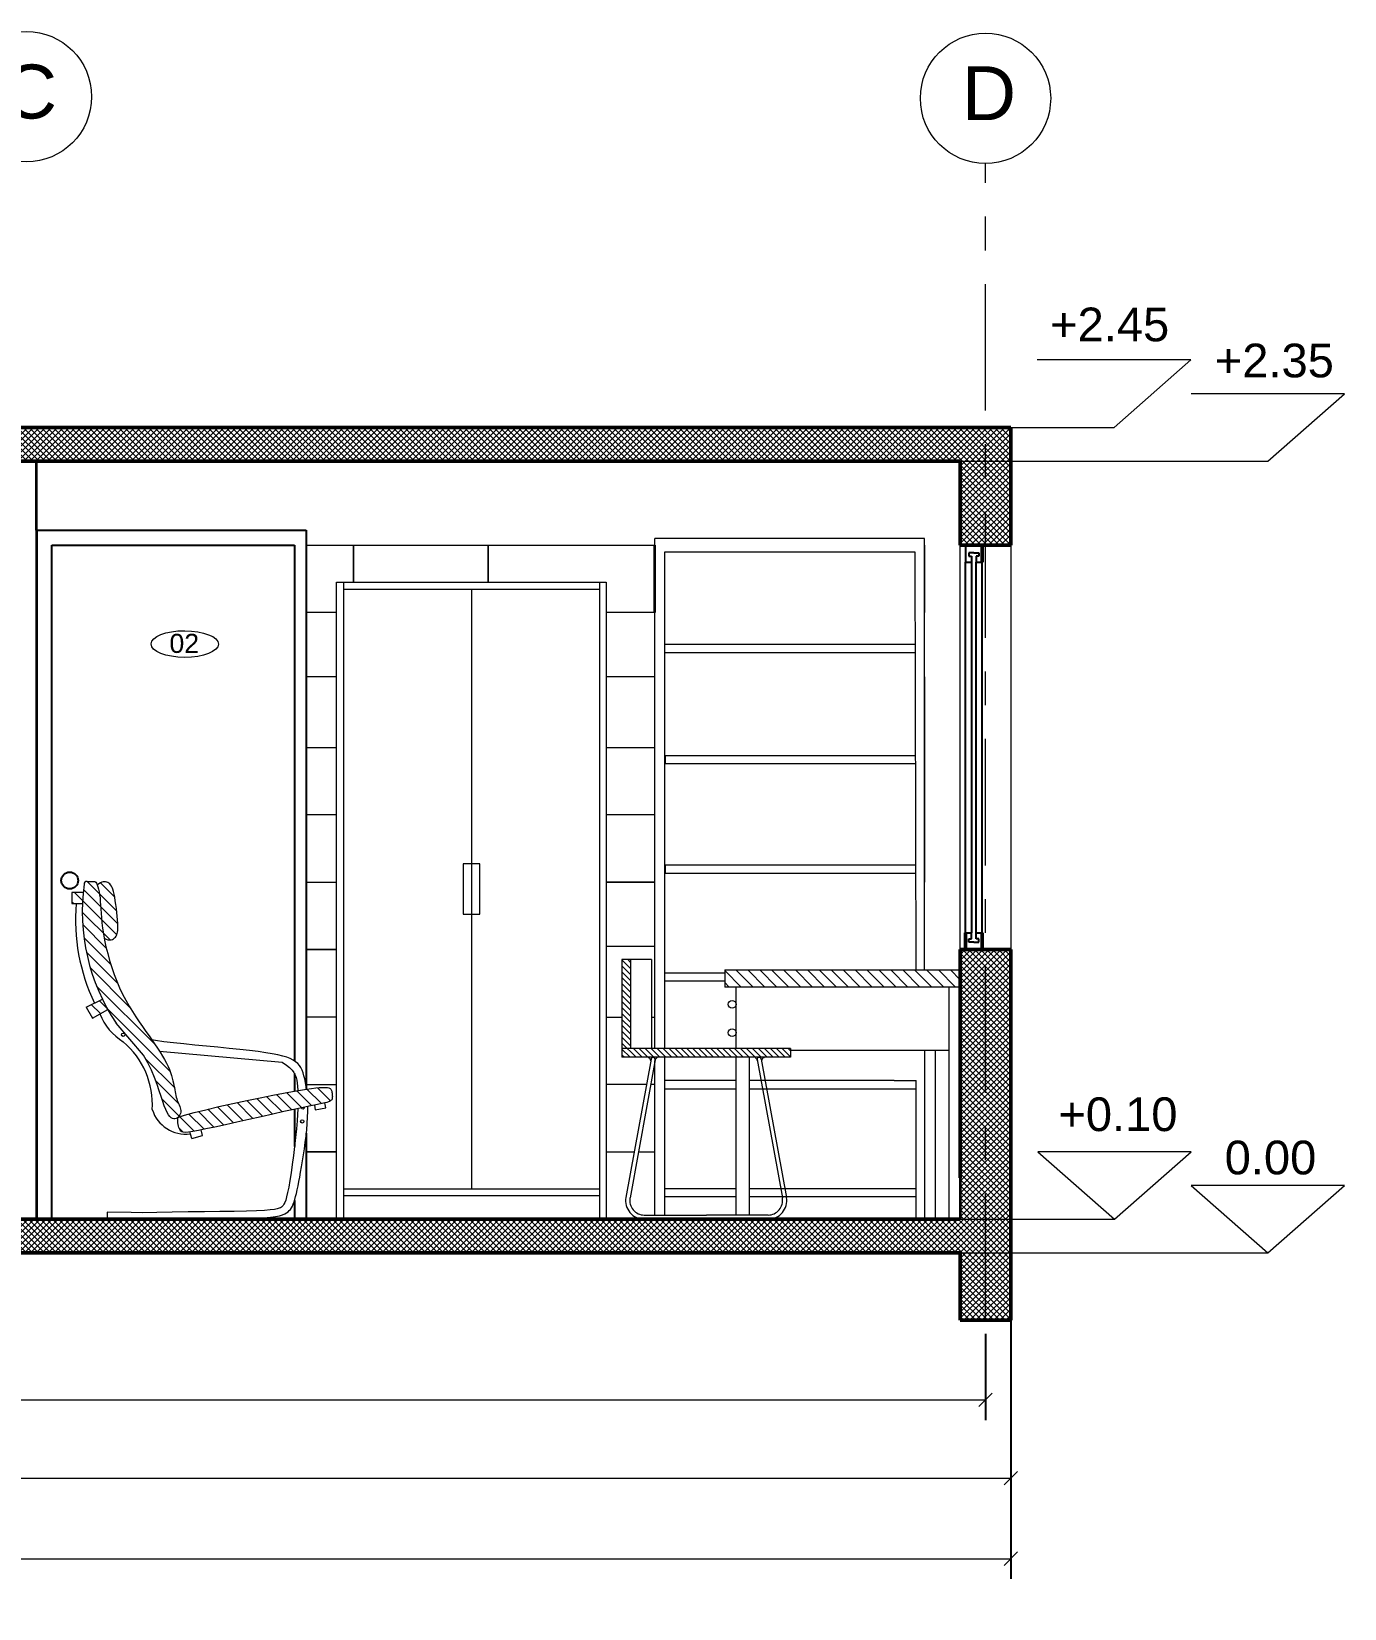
# Model space of a CAD drawing. Header units: inches. Extents: x -1721 to -585, y -6348 to -3019.
# Drawn here: x -951.153 to -947.258, y -3171.423 to -3166.743 of the extents above; entities that cross this region are included whole.
import ezdxf

# ---------------------------------------------------------------- set-up
doc = ezdxf.new("R2010")
doc.units = ezdxf.units.IN
doc.header["$MEASUREMENT"] = 0
doc.linetypes.add('$0$CENTERX2', pattern=[4, 2.5, -0.5, 0.5, -0.5])
doc.linetypes.add('$0$CENTRO2', pattern=[1.125, 0.75, -0.125, 0.125, -0.125])
for name, color, linetype, lineweight in [('$0$A-ELEV-MBE1', 1, 'Continuous', 35), ('$0$A-FURN_Num_Penna__251', 251, 'Continuous', 18), ('$0$A-SECT-MCUT', 7, 'Continuous', 35), ('$0$AA - pareti sezionate', 236, 'Continuous', 50), ('$0$AA - serramenti e porte', 4, 'Continuous', 25), ('$0$AA - struttura finestre', 6, 'Continuous', 25), ('$0$AA- arredo', 8, 'Continuous', 18), ('$0$J- pareti sezionate', 7, 'Continuous', 50), ('$0$SEZIONE ARREDO', 8, 'Continuous', 25), ('$0$SIMBOLI PORTE', 3, 'Continuous', 13), ('$1$AA - linee quote', 3, 'Continuous', 13), ('$2$A-FURN', 8, 'Continuous', 18), ('$2$A-SECT-PATT', 8, 'Continuous', 18)]:
    doc.layers.add(name, color=color, linetype=linetype, lineweight=lineweight)
for name, color, linetype in [('$0$IKE120036-t1', 255, 'Continuous'), ('$0$家具', 7, 'Continuous'), ('$2$Layer1', 7, 'Continuous')]:
    doc.layers.add(name, color=color, linetype=linetype)
doc.styles.add('$0$ARIAL', font='Arial.ttf')
doc.styles.add('$4$E-ROMANS', font='romans.shx', dxfattribs={"width": 0.8})
doc.styles.get("Standard").update_dxf_attribs({"font": 'Arial.ttf'})
doc.dimstyles.new('$0$E-0100_TICK_12', dxfattribs={"dimscale": 0.001, "dimtxt": 70, "dimasz": 40, "dimexe": 60, "dimexo": 40, "dimgap": 60, "dimtad": 4, "dimdec": 0, "dimlfac": 100, "dimzin": 0, "dimdsep": 46, "dimtxsty": '$4$E-ROMANS', "dimblk": 'OBLIQUE', "dimblk1": 'OBLIQUE', "dimblk2": 'OBLIQUE', "dimcen": 60, "dimclrd": 256, "dimclre": 256, "dimclrt": 256, "dimadec": 0, "dimazin": 0, "dimtfac": 1, "dimtdec": 0, "dimtmove": 1, "dimatfit": 3, "dimldrblk": '$0$_Open90', "dimfxl": 1, "dimtfill": 1, "dimtolj": 1, "dimtzin": 0, "dimlwd": -1, "dimarcsym": 0})
pattern_1 = [(135, (-695.60085, -3258.765033), (-0.0176776695, -0.0176776695), [])]

# ---------------------------------------------------------------- blocks, each defined once
blk = doc.blocks.new('_Oblique')
at = {"color": 0, "linetype": 'ByBlock', "lineweight": -2}
blk.add_line((-0.5, -0.5), (0.5, 0.5), dxfattribs=at)
blk = doc.blocks.new('*D245')
at = {"layer": '$1$AA - linee quote', "linetype": 'Continuous', "lineweight": -2, "transparency": 16777216}
for p, q in [((-954.2232, -3170.6076), (-954.2232, -3170.8638)), ((-948.3232, -3170.6076), (-948.3232, -3170.8638))]:
    blk.add_line(p, q, dxfattribs=at)
at = {"layer": '$1$AA - linee quote', "transparency": 16777216}
blk.add_line((-954.2232, -3170.8038), (-948.3232, -3170.8038), dxfattribs=at)
at = {"layer": 'DEFPOINTS', "color": 0, "linetype": 'Continuous', "transparency": 16777216}
for p in [(-954.2232, -3170.5676), (-948.3232, -3170.5676), (-948.3232, -3170.8038)]:
    blk.add_point(p, dxfattribs=at)
at = {"layer": '$1$AA - linee quote', "linetype": 'Continuous', "transparency": 16777216, "xscale": 0.04, "yscale": 0.04, "zscale": 0.04, "rotation": 180}
blk.add_blockref('_Oblique', (-954.2232, -3170.8038), dxfattribs=at)
at = {"layer": '$1$AA - linee quote', "linetype": 'Continuous', "transparency": 16777216, "xscale": 0.04, "yscale": 0.04, "zscale": 0.04}
blk.add_blockref('_Oblique', (-948.3232, -3170.8038), dxfattribs=at)
at = {"layer": '$1$AA - linee quote', "linetype": 'Continuous', "transparency": 16777216, "insert": (-951.2732, -3170.8988), "char_height": 0.07, "attachment_point": 5, "style": '$4$E-ROMANS', "bg_fill": 3, "box_fill_scale": 1.25, "bg_fill_color": 256, "bg_fill_true_color": 13158600, "bg_fill_transparency": 0}
blk.add_mtext('\\A1;590', dxfattribs=at)
blk = doc.blocks.new('$0$_Open90')
at = {"color": 0, "linetype": 'ByBlock', "lineweight": -2}
for p, q in [((-19.69, 19.69), (0, 0)), ((0, 0), (-39.37, 0)), ((0, 0), (-19.69, -19.69))]:
    blk.add_line(p, q, dxfattribs=at)
blk = doc.blocks.new('*D246')
at = {"layer": '$1$AA - linee quote', "linetype": 'Continuous', "lineweight": -2, "transparency": 16777216}
for p, q in [((-954.2982, -3170.6076), (-954.2982, -3171.0958)), ((-948.2482, -3170.6076), (-948.2482, -3171.0958))]:
    blk.add_line(p, q, dxfattribs=at)
at = {"layer": '$1$AA - linee quote', "transparency": 16777216}
blk.add_line((-954.2982, -3171.0358), (-948.2482, -3171.0358), dxfattribs=at)
at = {"layer": 'DEFPOINTS', "color": 0, "linetype": 'Continuous', "transparency": 16777216}
for p in [(-954.2982, -3170.5676), (-948.2482, -3170.5676), (-948.2482, -3171.0358)]:
    blk.add_point(p, dxfattribs=at)
at = {"layer": '$1$AA - linee quote', "linetype": 'Continuous', "transparency": 16777216, "xscale": 0.04, "yscale": 0.04, "zscale": 0.04, "rotation": 180}
blk.add_blockref('_Oblique', (-954.2982, -3171.0358), dxfattribs=at)
at = {"layer": '$1$AA - linee quote', "linetype": 'Continuous', "transparency": 16777216, "xscale": 0.04, "yscale": 0.04, "zscale": 0.04}
blk.add_blockref('_Oblique', (-948.2482, -3171.0358), dxfattribs=at)
at = {"layer": '$1$AA - linee quote', "linetype": 'Continuous', "transparency": 16777216, "insert": (-951.2732, -3171.1308), "char_height": 0.07, "attachment_point": 5, "style": '$4$E-ROMANS', "bg_fill": 3, "box_fill_scale": 1.25, "bg_fill_color": 256, "bg_fill_true_color": 13158600, "bg_fill_transparency": 0}
blk.add_mtext('\\A1;605', dxfattribs=at)
blk = doc.blocks.new('*D247')
at = {"layer": '$1$AA - linee quote', "linetype": 'Continuous', "lineweight": -2, "transparency": 16777216}
for p, q in [((-957.3182, -3170.4076), (-957.3182, -3171.3351)), ((-948.2482, -3170.4076), (-948.2482, -3171.3351))]:
    blk.add_line(p, q, dxfattribs=at)
at = {"layer": '$1$AA - linee quote', "transparency": 16777216}
blk.add_line((-957.3182, -3171.2751), (-948.2482, -3171.2751), dxfattribs=at)
at = {"layer": 'DEFPOINTS', "color": 0, "linetype": 'Continuous', "transparency": 16777216}
for p in [(-957.3182, -3170.3676), (-948.2482, -3170.3676), (-948.2482, -3171.2751)]:
    blk.add_point(p, dxfattribs=at)
at = {"layer": '$1$AA - linee quote', "linetype": 'Continuous', "transparency": 16777216, "xscale": 0.04, "yscale": 0.04, "zscale": 0.04, "rotation": 180}
blk.add_blockref('_Oblique', (-957.3182, -3171.2751), dxfattribs=at)
at = {"layer": '$1$AA - linee quote', "linetype": 'Continuous', "transparency": 16777216, "xscale": 0.04, "yscale": 0.04, "zscale": 0.04}
blk.add_blockref('_Oblique', (-948.2482, -3171.2751), dxfattribs=at)
at = {"layer": '$1$AA - linee quote', "linetype": 'Continuous', "transparency": 16777216, "insert": (-952.7832, -3171.3701), "char_height": 0.07, "attachment_point": 5, "style": '$4$E-ROMANS', "bg_fill": 3, "box_fill_scale": 1.25, "bg_fill_color": 256, "bg_fill_true_color": 13158600, "bg_fill_transparency": 0}
blk.add_mtext('\\A1;907', dxfattribs=at)

msp = doc.modelspace()

# ---------------------------------------------------------------- hatches: boundary and pattern name
at = {"layer": '$0$A-FURN_Num_Penna__251'}
h = msp.add_hatch(dxfattribs=at)
h.set_pattern_fill('ANSI31', color=256, scale=0.2, angle=90)
h.set_pattern_definition(pattern_1)
h.paths.add_polyline_path([(-950.8777, -3169.717, -0.640581), (-950.8815, -3169.7252, -1), (-950.8815, -3169.7153, -0.21908), (-950.8777, -3169.717), (-950.9021, -3169.6865), (-950.9023, -3169.6863, -0.157548), (-951.0024, -3169.331), (-951.0334, -3169.331), (-951.0334, -3169.2981), (-951.0002, -3169.2981, -0.010213), (-950.9974, -3169.2737, -0.41514), (-950.9892, -3169.2651), (-950.9654, -3169.2656), (-950.9631, -3169.2674), (-950.9609, -3169.2707), (-950.9583, -3169.2763), (-950.9537, -3169.2723), (-950.9492, -3169.2694), (-950.945, -3169.2675), (-950.9409, -3169.2665), (-950.9371, -3169.2663), (-950.9335, -3169.2667), (-950.9301, -3169.2676), (-950.927, -3169.2689), (-950.9241, -3169.2706), (-950.9214, -3169.2728), (-950.9189, -3169.2755), (-950.9165, -3169.279), (-950.9143, -3169.2833), (-950.9122, -3169.2887), (-950.9103, -3169.2953), (-950.9084, -3169.3032), (-950.9066, -3169.3124), (-950.9048, -3169.3228), (-950.9032, -3169.3339), (-950.9017, -3169.3455), (-950.9004, -3169.3571), (-950.8993, -3169.3684), (-950.8984, -3169.379), (-950.8978, -3169.3887), (-950.8975, -3169.3971), (-950.8974, -3169.4043), (-950.8977, -3169.4105), (-950.8983, -3169.4157), (-950.8993, -3169.4201), (-950.9006, -3169.4239), (-950.9023, -3169.4273), (-950.9045, -3169.4303), (-950.907, -3169.433), (-950.91, -3169.4354), (-950.9135, -3169.4373), (-950.9174, -3169.4385), (-950.9217, -3169.439), (-950.9266, -3169.4384), (-950.9319, -3169.4368), (-950.9378, -3169.4339), (-950.9367, -3169.4396), (-950.9325, -3169.459), (-950.9275, -3169.4792), (-950.9218, -3169.4998), (-950.9154, -3169.5207), (-950.9083, -3169.5414), (-950.9005, -3169.5617), (-950.8921, -3169.5814), (-950.8832, -3169.6002), (-950.8738, -3169.6181), (-950.864, -3169.6351), (-950.854, -3169.6514), (-950.8439, -3169.667), (-950.8337, -3169.6819), (-950.8237, -3169.6962), (-950.814, -3169.7101), (-950.8046, -3169.7234), (-950.7963, -3169.7353), (-950.7962, -3169.7353), (-950.7716, -3169.7724), (-950.7648, -3169.7835), (-950.7586, -3169.7941), (-950.7531, -3169.8043), (-950.7484, -3169.8141), (-950.7444, -3169.8234), (-950.741, -3169.8323), (-950.7382, -3169.8408), (-950.7358, -3169.8488), (-950.7338, -3169.8565), (-950.7322, -3169.8638), (-950.7308, -3169.8707), (-950.7295, -3169.8772), (-950.7284, -3169.8834), (-950.7273, -3169.8892), (-950.7262, -3169.8948), (-950.7251, -3169.9002), (-950.7239, -3169.9053), (-950.7226, -3169.9102), (-950.721, -3169.915), (-950.7192, -3169.9196), (-950.7173, -3169.9241), (-950.7154, -3169.9286), (-950.7136, -3169.9329), (-950.7121, -3169.9371), (-950.711, -3169.9413), (-950.7105, -3169.9455), (-950.7105, -3169.9496), (-950.7114, -3169.9536), (-950.713, -3169.9576), (-950.7151, -3169.9612), (-950.7178, -3169.9644), (-950.7208, -3169.967), (-950.7242, -3169.9689), (-950.7278, -3169.97), (-950.7315, -3169.9701), (-950.7353, -3169.9691), (-950.7391, -3169.9668), (-950.7429, -3169.9631), (-950.7469, -3169.9579), (-950.751, -3169.951), (-950.7553, -3169.9422), (-950.7597, -3169.9314), (-950.7643, -3169.9185), (-950.7692, -3169.9034), (-950.7747, -3169.8862), (-950.781, -3169.8674), (-950.7885, -3169.8471), (-950.7975, -3169.8258), (-950.8083, -3169.8036), (-950.8213, -3169.7808)])
h.paths.add_polyline_path([(-950.5149, -3169.9153), (-950.5566, -3169.9244), (-950.5978, -3169.9336), (-950.6366, -3169.9427), (-950.6711, -3169.9514), (-950.6992, -3169.9592), (-950.7191, -3169.9658), (-950.7197, -3169.9709), (-950.7198, -3169.976), (-950.7194, -3169.9812), (-950.7186, -3169.9862), (-950.7174, -3169.9911), (-950.716, -3169.9956), (-950.7143, -3169.9997), (-950.7125, -3170.0033), (-950.7105, -3170.0062), (-950.7077, -3170.0083), (-950.7034, -3170.0095), (-950.697, -3170.0098), (-950.6878, -3170.0091), (-950.6751, -3170.0072), (-950.6582, -3170.0041), (-950.6365, -3169.9997), (-950.6096, -3169.994), (-950.5784, -3169.9872), (-950.5444, -3169.9796), (-950.5086, -3169.9716), (-950.4726, -3169.9635), (-950.4375, -3169.9556), (-950.4047, -3169.9483), (-950.3754, -3169.9419), (-950.3341, -3169.9331), (-950.3304, -3169.9323), (-950.314, -3169.9289), (-950.3009, -3169.9263), (-950.2907, -3169.9242), (-950.2829, -3169.9224), (-950.277, -3169.921), (-950.2725, -3169.9196), (-950.269, -3169.9181), (-950.2663, -3169.9165), (-950.2642, -3169.9148), (-950.2628, -3169.9129), (-950.2618, -3169.911), (-950.2613, -3169.9088), (-950.261, -3169.9065), (-950.2609, -3169.9041), (-950.261, -3169.9015), (-950.2611, -3169.8987), (-950.2613, -3169.8959), (-950.2617, -3169.8931), (-950.2622, -3169.8904), (-950.2628, -3169.8878), (-950.2636, -3169.8853), (-950.2646, -3169.8832), (-950.2657, -3169.8813), (-950.2672, -3169.8797), (-950.2692, -3169.8784), (-950.2718, -3169.8775), (-950.2752, -3169.8768), (-950.2796, -3169.8764), (-950.285, -3169.8763), (-950.2918, -3169.8765), (-950.2999, -3169.877), (-950.31, -3169.8779), (-950.3224, -3169.8794), (-950.3378, -3169.8815), (-950.3791, -3169.8884), (-950.4061, -3169.8934), (-950.4379, -3169.8995), (-950.4747, -3169.907)])
h.paths.add_polyline_path([(-950.9915, -3169.638), (-950.9728, -3169.6708), (-950.9272, -3169.6455, -0.014439), (-950.9432, -3169.6147)], flags=17)
h = msp.add_hatch(dxfattribs=at)
h.set_pattern_fill('ANSI31', color=256, scale=0.1, angle=90)
h.set_pattern_definition([(135, (-695.59085, -3258.765033), (-0.00883883476, -0.00883883476), [])])
h.paths.add_polyline_path([(-949.4019, -3169.4972), (-949.4019, -3169.7615), (-949.3762, -3169.7615), (-949.3762, -3169.4972)])
h.paths.add_polyline_path([(-949.4019, -3169.7615), (-949.4019, -3169.7872), (-948.9019, -3169.7872), (-948.9019, -3169.7615)])
h = msp.add_hatch(dxfattribs=at)
h.set_pattern_fill('ANSI31', color=256, scale=0.2, angle=90)
h.set_pattern_definition(pattern_1)
h.paths.add_polyline_path([(-948.3982, -3169.5786), (-948.3982, -3169.5276), (-949.0967, -3169.5276), (-949.0967, -3169.5786)])
at = {"layer": '$1$AA - linee quote'}
h = msp.add_hatch(color=256, dxfattribs=at)
h.dxf.hatch_style = 1
h.paths.add_polyline_path([(-947.7145, -3167.718), (-948.1695, -3167.718), (-947.942, -3167.9183)], flags=17)
h.paths.add_polyline_path([(-948.1695, -3167.718), (-947.942, -3167.9183), (-947.7145, -3167.718)])
h = msp.add_hatch(color=256, dxfattribs=at)
h.dxf.hatch_style = 1
h.paths.add_polyline_path([(-947.2583, -3167.818), (-947.7134, -3167.818), (-947.4858, -3168.0183)], flags=17)
h.paths.add_polyline_path([(-947.7134, -3167.818), (-947.4858, -3168.0183), (-947.2583, -3167.818)])
h = msp.add_hatch(color=256, dxfattribs=at)
h.dxf.hatch_style = 1
h.paths.add_polyline_path([(-947.7134, -3170.0674), (-948.1684, -3170.0674), (-947.9409, -3170.2676)], flags=17)
h.paths.add_polyline_path([(-948.1684, -3170.0674), (-947.9409, -3170.2676), (-947.7134, -3170.0674)])
h = msp.add_hatch(color=256, dxfattribs=at)
h.dxf.hatch_style = 1
h.paths.add_polyline_path([(-947.2583, -3170.1674), (-947.7134, -3170.1674), (-947.4858, -3170.3676)], flags=17)
h.paths.add_polyline_path([(-947.7134, -3170.1674), (-947.4858, -3170.3676), (-947.2583, -3170.1674)])
at = {"layer": '$2$A-SECT-PATT', "true_color": 0x000000}
h = msp.add_hatch(dxfattribs=at)
h.set_pattern_fill('ANSI37', color=18, scale=0.1, angle=90)
h.set_pattern_definition([(135, (-1019.248098, -3132.657926), (-0.0088388348, -0.0088388348), []), (225, (-1019.248098, -3132.657926), (0.0088388348, -0.0088388348), [])])
h.paths.add_polyline_path([(-954.2982, -3167.9183), (-954.2982, -3168.2676), (-954.1482, -3168.2676), (-954.1482, -3168.0183), (-948.3982, -3168.0183), (-948.3982, -3168.2676), (-948.2482, -3168.2676), (-948.2482, -3167.9183)])
h.paths.add_polyline_path([(-954.2982, -3169.4676), (-954.2982, -3170.5676), (-954.1482, -3170.5676), (-954.1482, -3170.3676), (-948.3982, -3170.3676), (-948.3982, -3170.5676), (-948.2482, -3170.5676), (-948.2482, -3170.2676), (-948.2482, -3169.4676), (-948.3328, -3169.4676), (-948.3982, -3169.4676), (-948.3982, -3170.2676), (-954.1482, -3170.2676), (-954.1482, -3169.4676), (-954.1628, -3169.4676), (-954.2128, -3169.4676)])

# ---------------------------------------------------------------- linework, layer by layer
at = {"layer": '$0$A-ELEV-MBE1'}
for p, q in [((-948.3328, -3168.2676), (-948.3828, -3168.2676)), ((-948.3828, -3168.2676), (-948.3328, -3168.2676)), ((-948.3328, -3168.2676), (-948.3828, -3168.2676)), ((-949.7982, -3170.2676), (-950.1982, -3170.2676)), ((-949.7982, -3170.2676), (-949.7982, -3170.2676))]:
    msp.add_line(p, q, dxfattribs=at)
for points in [[(-949.3038, -3168.4676), (-949.3038, -3168.4676), (-949.3038, -3168.2676)], [(-950.1598, -3170.2676), (-950.3382, -3170.2676)]]:
    msp.add_lwpolyline(points, dxfattribs=at)
at = {"layer": '$0$A-FURN_Num_Penna__251'}
for p, q in [((-949.4019, -3169.4972), (-949.4019, -3169.7872)), ((-949.3762, -3169.4972), (-949.4019, -3169.4972)), ((-949.3762, -3169.4972), (-949.3762, -3169.7615)), ((-949.3145, -3169.4972), (-949.3762, -3169.4972)), ((-949.3145, -3169.4972), (-949.3145, -3169.7615)), ((-949.0967, -3169.5276), (-948.3982, -3169.5276)), ((-949.0967, -3169.5276), (-949.0967, -3169.5786)), ((-949.0967, -3169.5374), (-949.2738, -3169.5374)), ((-949.2738, -3169.5605), (-949.0967, -3169.5605)), ((-948.3982, -3169.5786), (-949.0967, -3169.5786)), ((-950.9915, -3169.638), (-950.9432, -3169.6147)), ((-950.9915, -3169.638), (-950.9728, -3169.6708)), ((-950.9728, -3169.6708), (-950.9272, -3169.6455)), ((-950.902, -3169.6866), (-950.9028, -3169.6859)), ((-948.9019, -3169.7615), (-949.4019, -3169.7615)), ((-948.9019, -3169.7615), (-948.9019, -3169.7872)), ((-948.9019, -3169.7872), (-949.4019, -3169.7872)), ((-948.9019, -3169.7872), (-949.4019, -3169.7872)), ((-949.3228, -3169.7872), (-949.3228, -3169.7876)), ((-949.3228, -3169.7876), (-949.3228, -3169.7888)), ((-949.2982, -3169.7872), (-949.2982, -3169.7876)), ((-949.2982, -3169.7876), (-949.2982, -3169.7888)), ((-949.0056, -3169.7872), (-949.0056, -3169.7876)), ((-949.0056, -3169.7876), (-949.0056, -3169.7888)), ((-948.981, -3169.7872), (-948.981, -3169.7876)), ((-948.981, -3169.7876), (-948.981, -3169.7888)), ((-950.3732, -3170.2676), (-951.0932, -3170.2676)), ((-948.9682, -3170.2676), (-949.3356, -3170.2676))]:
    msp.add_line(p, q, dxfattribs=at)
for points in [[(-951.0002, -3169.2981), (-951.0002, -3169.2981), (-951.0334, -3169.2981), (-951.0334, -3169.331), (-951.0024, -3169.331)], [(-950.9885, -3169.2651), (-950.9654, -3169.2656)], [(-950.9654, -3169.2656), (-950.9631, -3169.2674), (-950.9609, -3169.2707), (-950.9587, -3169.2753), (-950.9566, -3169.2811), (-950.9547, -3169.288), (-950.9529, -3169.2959), (-950.9514, -3169.3047), (-950.9502, -3169.3142), (-950.9493, -3169.3244), (-950.9486, -3169.3354), (-950.9479, -3169.3471), (-950.9471, -3169.3598), (-950.9461, -3169.3735), (-950.9447, -3169.3882), (-950.9428, -3169.4041), (-950.9402, -3169.4212), (-950.9367, -3169.4396), (-950.9325, -3169.459), (-950.9275, -3169.4792), (-950.9218, -3169.4998), (-950.9154, -3169.5207), (-950.9083, -3169.5414), (-950.9005, -3169.5617), (-950.8921, -3169.5814), (-950.8832, -3169.6002), (-950.8738, -3169.6181), (-950.864, -3169.6351), (-950.854, -3169.6514), (-950.8439, -3169.667), (-950.8337, -3169.6819), (-950.8237, -3169.6962), (-950.814, -3169.7101), (-950.8046, -3169.7234), (-950.7963, -3169.7353)], [(-950.9378, -3169.4339), (-950.9319, -3169.4368), (-950.9266, -3169.4384), (-950.9217, -3169.439), (-950.9174, -3169.4385), (-950.9135, -3169.4373), (-950.91, -3169.4354), (-950.907, -3169.433), (-950.9045, -3169.4303), (-950.9023, -3169.4273), (-950.9006, -3169.4239), (-950.8993, -3169.4201), (-950.8983, -3169.4157), (-950.8977, -3169.4105), (-950.8974, -3169.4043), (-950.8975, -3169.3971), (-950.8978, -3169.3887), (-950.8984, -3169.379), (-950.8993, -3169.3684), (-950.9004, -3169.3571), (-950.9017, -3169.3455), (-950.9032, -3169.3339), (-950.9048, -3169.3228), (-950.9066, -3169.3124), (-950.9084, -3169.3032), (-950.9103, -3169.2953), (-950.9122, -3169.2887), (-950.9143, -3169.2833), (-950.9165, -3169.279), (-950.9189, -3169.2755), (-950.9214, -3169.2728), (-950.9241, -3169.2706), (-950.927, -3169.2689), (-950.9301, -3169.2676), (-950.9335, -3169.2667), (-950.9371, -3169.2663), (-950.9409, -3169.2665), (-950.945, -3169.2675), (-950.9492, -3169.2694), (-950.9537, -3169.2723), (-950.9583, -3169.2763)], [(-950.9521, -3169.3004), (-950.9521, -3169.3003)], [(-949.3145, -3169.6676), (-949.3038, -3169.6676)], [(-950.7962, -3169.7353), (-950.7716, -3169.7724), (-950.7648, -3169.7835), (-950.7586, -3169.7941), (-950.7531, -3169.8043), (-950.7484, -3169.8141), (-950.7444, -3169.8234), (-950.741, -3169.8323), (-950.7382, -3169.8408), (-950.7358, -3169.8488), (-950.7338, -3169.8565), (-950.7322, -3169.8638), (-950.7308, -3169.8707), (-950.7295, -3169.8772), (-950.7284, -3169.8834), (-950.7273, -3169.8892), (-950.7262, -3169.8948), (-950.7251, -3169.9002), (-950.7239, -3169.9053), (-950.7226, -3169.9102), (-950.721, -3169.915), (-950.7192, -3169.9196), (-950.7173, -3169.9241), (-950.7154, -3169.9286), (-950.7136, -3169.9329), (-950.7121, -3169.9371), (-950.711, -3169.9413), (-950.7105, -3169.9455), (-950.7105, -3169.9496), (-950.7114, -3169.9536), (-950.713, -3169.9576), (-950.7151, -3169.9612), (-950.7178, -3169.9644), (-950.7208, -3169.967), (-950.7242, -3169.9689), (-950.7278, -3169.97), (-950.7315, -3169.9701), (-950.7353, -3169.9691), (-950.7391, -3169.9668), (-950.7429, -3169.9631), (-950.7469, -3169.9579), (-950.751, -3169.951), (-950.7553, -3169.9422), (-950.7597, -3169.9314), (-950.7643, -3169.9185), (-950.7692, -3169.9034), (-950.7747, -3169.8862), (-950.781, -3169.8674), (-950.7885, -3169.8471), (-950.7975, -3169.8258), (-950.8083, -3169.8036), (-950.8213, -3169.7808), (-950.9027, -3169.6858)], [(-950.7191, -3169.9658), (-950.6992, -3169.9592), (-950.6711, -3169.9514), (-950.6366, -3169.9427), (-950.5978, -3169.9336), (-950.5566, -3169.9244), (-950.5149, -3169.9153), (-950.4747, -3169.907), (-950.4379, -3169.8995), (-950.4061, -3169.8934), (-950.3791, -3169.8884), (-950.3378, -3169.8815)], [(-950.3382, -3169.8676), (-950.2483, -3169.8676)], [(-950.3378, -3169.8815), (-950.3378, -3169.8815), (-950.3224, -3169.8794), (-950.31, -3169.8779), (-950.2999, -3169.877), (-950.2918, -3169.8765), (-950.285, -3169.8763), (-950.2796, -3169.8764), (-950.2752, -3169.8768), (-950.2718, -3169.8775), (-950.2692, -3169.8784), (-950.2672, -3169.8797), (-950.2657, -3169.8813), (-950.2646, -3169.8832), (-950.2636, -3169.8853), (-950.2628, -3169.8878), (-950.2622, -3169.8904), (-950.2617, -3169.8931), (-950.2613, -3169.8959), (-950.2611, -3169.8987), (-950.261, -3169.9015), (-950.2609, -3169.9041), (-950.261, -3169.9065), (-950.2613, -3169.9088), (-950.2618, -3169.911), (-950.2628, -3169.9129), (-950.2642, -3169.9148), (-950.2663, -3169.9165), (-950.269, -3169.9181), (-950.2725, -3169.9196), (-950.277, -3169.921), (-950.2829, -3169.9224), (-950.2907, -3169.9242), (-950.3009, -3169.9263), (-950.314, -3169.9289), (-950.3304, -3169.9323), (-950.3341, -3169.9331)], [(-949.3038, -3169.8676), (-949.3165, -3169.8676)], [(-950.3341, -3169.9331), (-950.3754, -3169.9419), (-950.4047, -3169.9483), (-950.4375, -3169.9556), (-950.4726, -3169.9635), (-950.5086, -3169.9716), (-950.5444, -3169.9796), (-950.5784, -3169.9872), (-950.6096, -3169.994), (-950.6365, -3169.9997), (-950.6582, -3170.0041), (-950.6751, -3170.0072), (-950.6878, -3170.0091), (-950.697, -3170.0098), (-950.7034, -3170.0095), (-950.7077, -3170.0083), (-950.7105, -3170.0062), (-950.7125, -3170.0033), (-950.7143, -3169.9997), (-950.716, -3169.9956), (-950.7174, -3169.9911), (-950.7186, -3169.9862), (-950.7194, -3169.9812), (-950.7198, -3169.976), (-950.7197, -3169.9709), (-950.7191, -3169.9658)], [(-950.3143, -3169.929), (-950.3119, -3169.9433), (-950.2806, -3169.9373), (-950.2829, -3169.9224)], [(-950.6783, -3170.0277), (-950.6841, -3170.0085)], [(-950.6783, -3170.0277), (-950.6464, -3170.0191), (-950.6505, -3170.0026)], [(-949.353, -3170.0676), (-949.3038, -3170.0676)]]:
    msp.add_lwpolyline(points, dxfattribs=at)
msp.add_circle((-950.8815, -3169.7202), 0.00494, dxfattribs=at)
for centre, radius, start, end in [((-950.4026, -3169.3539), 0.6002, 172.3224, 213.5756), ((-950.989, -3169.2735), 0.00841, 86.3923, 181.379), ((-950.4459, -3169.3777), 0.5772, 175.3648, 205.4972), ((-950.7929, -3169.5968), 0.1692, 201.3538, 238.5141), ((-951.0403, -3169.9282), 0.2456, 356.7367, 49.6259), ((-950.697, -3169.9123), 0.1026, 196.9137, 278.108)]:
    msp.add_arc(centre, radius, start, end, dxfattribs=at)
at = {"layer": '$0$A-SECT-MCUT'}
for p, q in [((-951.1382, -3168.2226), (-951.1382, -3168.0183)), ((-951.1382, -3168.2226), (-951.1382, -3170.2676)), ((-948.3982, -3170.1446), (-948.3982, -3170.2676))]:
    msp.add_line(p, q, dxfattribs=at)
msp.add_lwpolyline([(-954.1482, -3170.2676), (-948.3982, -3170.2676)], dxfattribs=at)
at = {"layer": '$0$AA - pareti sezionate'}
for p, q in [((-954.2982, -3167.9183), (-948.2482, -3167.9183)), ((-948.2482, -3168.2676), (-948.2482, -3167.9183)), ((-948.3982, -3168.0183), (-954.1482, -3168.0183)), ((-948.3982, -3168.2676), (-948.3982, -3168.0183)), ((-948.3982, -3168.2676), (-948.2482, -3168.2676)), ((-948.3982, -3170.1446), (-948.3982, -3169.4676)), ((-948.3328, -3169.4676), (-948.3982, -3169.4676)), ((-948.3328, -3169.4676), (-948.2482, -3169.4676)), ((-948.2482, -3169.4676), (-948.2482, -3170.2676)), ((-948.2482, -3170.5676), (-948.2482, -3170.2676)), ((-948.3982, -3170.3676), (-948.3982, -3170.5676)), ((-948.3982, -3170.5676), (-948.2482, -3170.5676))]:
    msp.add_line(p, q, dxfattribs=at)
msp.add_lwpolyline([(-948.3982, -3170.2676), (-954.1482, -3170.2676)], dxfattribs=at)
at = {"layer": '$0$AA - serramenti e porte'}
for p, q in [((-951.1382, -3168.2226), (-950.3382, -3168.2226)), ((-950.3382, -3168.2226), (-950.3382, -3168.6581)), ((-951.0932, -3168.2676), (-950.3732, -3168.2676)), ((-951.0932, -3170.2676), (-951.0932, -3168.2676)), ((-951.0032, -3168.2676), (-950.3732, -3168.2676)), ((-950.3732, -3168.2676), (-950.3732, -3168.6581)), ((-948.3828, -3169.4176), (-948.3828, -3168.3176)), ((-948.3328, -3169.4176), (-948.3328, -3168.3176)), ((-950.3732, -3168.6581), (-950.3732, -3169.7981)), ((-950.3382, -3168.6581), (-950.3382, -3169.8675)), ((-950.3732, -3169.8357), (-950.3731, -3169.8874)), ((-950.3382, -3169.8676), (-950.3382, -3169.8802)), ((-950.3732, -3169.9414), (-950.3732, -3170.052)), ((-950.3382, -3170.0127), (-950.3382, -3170.2676)), ((-950.3732, -3170.2125), (-950.3732, -3170.2676))]:
    msp.add_line(p, q, dxfattribs=at)
msp.add_circle((-951.0402, -3169.2626), 0.025, dxfattribs=at)
at = {"layer": '$0$AA - struttura finestre'}
for p, q in [((-948.3578, -3168.2899), (-948.3726, -3168.2899)), ((-948.3726, -3168.2899), (-948.3726, -3168.2999)), ((-948.3726, -3168.2999), (-948.3643, -3168.2999)), ((-948.3643, -3168.2999), (-948.3643, -3168.3176)), ((-948.3578, -3168.2899), (-948.343, -3168.2899)), ((-948.343, -3168.2999), (-948.3513, -3168.2999)), ((-948.3513, -3168.2999), (-948.3513, -3168.3176)), ((-948.343, -3168.2899), (-948.343, -3168.2999)), ((-948.3643, -3168.3176), (-948.3643, -3169.4176)), ((-948.3513, -3169.4176), (-948.3513, -3168.3176)), ((-948.3726, -3169.4453), (-948.3726, -3169.4352)), ((-948.3726, -3169.4352), (-948.3643, -3169.4352)), ((-948.3643, -3169.4352), (-948.3643, -3169.4176)), ((-948.3513, -3169.4352), (-948.3513, -3169.4176)), ((-948.343, -3169.4352), (-948.3513, -3169.4352)), ((-948.343, -3169.4453), (-948.343, -3169.4352)), ((-948.3578, -3169.4453), (-948.3726, -3169.4453)), ((-948.3578, -3169.4453), (-948.343, -3169.4453))]:
    msp.add_line(p, q, dxfattribs=at)
at = {"layer": '$0$AA- arredo'}
for p, q in [((-950.1982, -3168.2676), (-949.3038, -3168.2676)), ((-950.1982, -3168.3776), (-950.1982, -3168.2676)), ((-949.7982, -3168.2676), (-949.7982, -3168.3776)), ((-949.7982, -3168.3776), (-949.7982, -3168.2676)), ((-949.7982, -3168.3776), (-949.7982, -3168.2676)), ((-948.5038, -3168.2476), (-949.3038, -3168.2476)), ((-948.5038, -3169.5276), (-948.5038, -3168.2476)), ((-948.3982, -3169.4676), (-948.3982, -3168.2676)), ((-948.2482, -3168.2676), (-948.2482, -3169.4676)), ((-949.275, -3169.7615), (-949.275, -3168.2876)), ((-949.275, -3168.2876), (-948.5327, -3168.2876)), ((-948.5327, -3168.2876), (-948.5298, -3169.5276)), ((-950.2283, -3168.3776), (-950.2283, -3170.2676)), ((-950.2283, -3168.3976), (-949.4683, -3168.3976)), ((-949.8483, -3168.3976), (-949.8483, -3170.1776)), ((-949.4683, -3168.3776), (-949.4683, -3170.2676)), ((-948.532, -3168.5624), (-949.2738, -3168.5624)), ((-949.2738, -3168.5855), (-948.532, -3168.5855)), ((-950.2483, -3168.6581), (-950.3382, -3168.6581)), ((-949.3038, -3168.6581), (-949.4483, -3168.6581)), ((-948.5313, -3168.8924), (-949.2738, -3168.8924)), ((-949.2738, -3168.8924), (-949.2738, -3168.9155)), ((-949.2738, -3168.9155), (-948.5312, -3168.9155)), ((-948.5305, -3169.2174), (-949.2738, -3169.2174)), ((-949.2738, -3169.2174), (-949.2738, -3169.2405)), ((-949.2738, -3169.2405), (-948.5305, -3169.2405)), ((-949.3038, -3169.4581), (-949.4483, -3169.4581)), ((-949.0634, -3169.7615), (-949.0634, -3169.5786)), ((-948.4315, -3170.2676), (-948.4315, -3169.5786)), ((-950.7855, -3169.7372), (-950.7962, -3169.7353)), ((-950.7608, -3169.7408), (-950.7855, -3169.7372)), ((-950.7326, -3169.7442), (-950.7608, -3169.7408)), ((-950.7016, -3169.7476), (-950.7326, -3169.7442)), ((-950.6686, -3169.751), (-950.7016, -3169.7476)), ((-950.6347, -3169.7543), (-950.6686, -3169.751)), ((-950.6005, -3169.7575), (-950.6347, -3169.7543)), ((-950.5672, -3169.7608), (-950.6005, -3169.7575)), ((-950.5356, -3169.764), (-950.5672, -3169.7608)), ((-950.5066, -3169.7671), (-950.5356, -3169.764)), ((-950.774, -3169.7687), (-950.4098, -3169.802)), ((-950.481, -3169.7702), (-950.5066, -3169.7671)), ((-950.4586, -3169.7734), (-950.481, -3169.7702)), ((-950.4392, -3169.7766), (-950.4586, -3169.7734)), ((-950.4225, -3169.7799), (-950.4392, -3169.7766)), ((-950.4082, -3169.7834), (-950.4225, -3169.7799)), ((-950.4098, -3169.802), (-950.3974, -3169.8101)), ((-950.3961, -3169.7871), (-950.4082, -3169.7834)), ((-950.3974, -3169.8101), (-950.3877, -3169.8178)), ((-950.3858, -3169.7912), (-950.3961, -3169.7871)), ((-950.3772, -3169.7955), (-950.3858, -3169.7912)), ((-950.3698, -3169.8003), (-950.3772, -3169.7955)), ((-950.3636, -3169.8055), (-950.3698, -3169.8003)), ((-950.3585, -3169.8113), (-950.3636, -3169.8055)), ((-950.3542, -3169.8177), (-950.3585, -3169.8113)), ((-949.3154, -3169.7923), (-949.3902, -3170.2029)), ((-949.3033, -3169.7951), (-949.3779, -3170.2045)), ((-949.275, -3170.2552), (-949.275, -3169.7872)), ((-949.0634, -3170.2552), (-949.0634, -3169.7872)), ((-949.0234, -3170.2552), (-949.0234, -3169.7872)), ((-949.0007, -3169.7939), (-948.9259, -3170.2045)), ((-948.9884, -3169.7923), (-948.9136, -3170.2029)), ((-948.4315, -3169.7672), (-948.9019, -3169.7672)), ((-948.4715, -3170.2676), (-948.4715, -3169.7672)), ((-950.3877, -3169.8178), (-950.3803, -3169.8253)), ((-950.3803, -3169.8253), (-950.3748, -3169.8326)), ((-950.3748, -3169.8326), (-950.3709, -3169.84)), ((-950.3709, -3169.84), (-950.3682, -3169.8475)), ((-950.3682, -3169.8475), (-950.3664, -3169.8554)), ((-950.3664, -3169.8554), (-950.3651, -3169.8638)), ((-950.3506, -3169.8249), (-950.3542, -3169.8177)), ((-950.3476, -3169.8329), (-950.3506, -3169.8249)), ((-950.3451, -3169.8417), (-950.3476, -3169.8329)), ((-950.3428, -3169.8515), (-950.3451, -3169.8417)), ((-950.3407, -3169.8624), (-950.3428, -3169.8515)), ((-949.0634, -3169.8561), (-949.2738, -3169.8561)), ((-948.8119, -3169.8561), (-949.0234, -3169.8561)), ((-948.5938, -3169.8561), (-948.8119, -3169.8561)), ((-948.5938, -3169.8561), (-948.529, -3169.8559)), ((-948.529, -3170.2676), (-948.529, -3169.8561)), ((-950.3651, -3169.8638), (-950.364, -3169.8728)), ((-950.364, -3169.8728), (-950.3631, -3169.8857)), ((-950.338, -3169.8816), (-950.3407, -3169.8624)), ((-949.2738, -3169.8805), (-949.0634, -3169.8805)), ((-949.0234, -3169.8805), (-948.8159, -3169.8805)), ((-948.8159, -3169.8805), (-948.529, -3169.8805)), ((-950.3637, -3169.9394), (-950.3653, -3169.9759)), ((-950.3345, -3169.9652), (-950.334, -3169.9479)), ((-950.334, -3169.9479), (-950.3341, -3169.9331)), ((-950.3675, -3169.9995), (-950.3701, -3170.025)), ((-950.3653, -3169.9759), (-950.3675, -3169.9995)), ((-950.337, -3170.0019), (-950.3355, -3169.9833)), ((-950.3355, -3169.9833), (-950.3345, -3169.9652)), ((-950.3701, -3170.025), (-950.3731, -3170.0517)), ((-950.3439, -3170.0586), (-950.3413, -3170.0398)), ((-950.3413, -3170.0398), (-950.339, -3170.0208)), ((-950.339, -3170.0208), (-950.337, -3170.0019)), ((-950.3765, -3170.0787), (-950.38, -3170.1051)), ((-950.3731, -3170.0517), (-950.3765, -3170.0787)), ((-950.3495, -3170.0948), (-950.3466, -3170.077)), ((-950.3466, -3170.077), (-950.3439, -3170.0586)), ((-950.3836, -3170.1301), (-950.3871, -3170.1528)), ((-950.38, -3170.1051), (-950.3836, -3170.1301)), ((-950.3576, -3170.1424), (-950.355, -3170.1276)), ((-950.355, -3170.1276), (-950.3523, -3170.1117)), ((-950.3523, -3170.1117), (-950.3495, -3170.0948)), ((-950.3905, -3170.1725), (-950.3936, -3170.1885)), ((-950.3871, -3170.1528), (-950.3905, -3170.1725)), ((-950.3674, -3170.1909), (-950.365, -3170.1804)), ((-950.365, -3170.1804), (-950.3626, -3170.1688)), ((-950.3626, -3170.1688), (-950.3601, -3170.1561)), ((-950.3601, -3170.1561), (-950.3576, -3170.1424)), ((-949.0634, -3170.1774), (-949.2738, -3170.1774)), ((-948.529, -3170.1774), (-949.0234, -3170.1774)), ((-948.8647, -3170.1774), (-948.907, -3170.1774)), ((-950.4148, -3170.2334), (-950.4185, -3170.2352)), ((-950.412, -3170.2315), (-950.4148, -3170.2334)), ((-950.4095, -3170.2294), (-950.412, -3170.2315)), ((-950.407, -3170.2267), (-950.4095, -3170.2294)), ((-950.4045, -3170.2231), (-950.407, -3170.2267)), ((-950.4019, -3170.2179), (-950.4045, -3170.2231)), ((-950.3993, -3170.2108), (-950.4019, -3170.2179)), ((-950.3966, -3170.2011), (-950.3993, -3170.2108)), ((-950.3936, -3170.1885), (-950.3966, -3170.2011)), ((-950.3851, -3170.2383), (-950.3821, -3170.2338)), ((-950.3821, -3170.2338), (-950.3793, -3170.2288)), ((-950.3793, -3170.2288), (-950.3768, -3170.223)), ((-950.3768, -3170.223), (-950.3744, -3170.2164)), ((-950.3744, -3170.2164), (-950.3721, -3170.2089)), ((-950.3721, -3170.2089), (-950.3698, -3170.2004)), ((-950.3698, -3170.2004), (-950.3674, -3170.1909)), ((-949.2738, -3170.2005), (-949.0634, -3170.2005)), ((-949.0234, -3170.2005), (-948.529, -3170.2005)), ((-948.907, -3170.2005), (-948.8684, -3170.2005)), ((-950.9292, -3170.2465), (-950.9292, -3170.2676)), ((-950.8582, -3170.2476), (-950.9292, -3170.2465)), ((-950.8228, -3170.2488), (-950.8582, -3170.2476)), ((-950.7814, -3170.2477), (-950.8228, -3170.2488)), ((-950.7359, -3170.2468), (-950.7814, -3170.2477)), ((-950.6882, -3170.2461), (-950.7359, -3170.2468)), ((-950.6404, -3170.2455), (-950.6882, -3170.2461)), ((-950.5943, -3170.2449), (-950.6404, -3170.2455)), ((-950.552, -3170.2443), (-950.5943, -3170.2449)), ((-950.5152, -3170.2435), (-950.552, -3170.2443)), ((-950.521, -3170.2671), (-950.4898, -3170.2656)), ((-950.4856, -3170.2426), (-950.5152, -3170.2435)), ((-950.4898, -3170.2656), (-950.4646, -3170.2639)), ((-950.4627, -3170.2414), (-950.4856, -3170.2426)), ((-950.4646, -3170.2639), (-950.4446, -3170.2619)), ((-950.4454, -3170.2401), (-950.4627, -3170.2414)), ((-950.4329, -3170.2386), (-950.4454, -3170.2401)), ((-950.4446, -3170.2619), (-950.4292, -3170.2598)), ((-950.4243, -3170.237), (-950.4329, -3170.2386)), ((-950.4292, -3170.2598), (-950.4175, -3170.2574)), ((-950.4185, -3170.2352), (-950.4243, -3170.237)), ((-950.4175, -3170.2574), (-950.4087, -3170.2548)), ((-950.4087, -3170.2548), (-950.4021, -3170.252)), ((-950.4021, -3170.252), (-950.397, -3170.249)), ((-950.397, -3170.249), (-950.3925, -3170.2458)), ((-950.3925, -3170.2458), (-950.3886, -3170.2422)), ((-950.3886, -3170.2422), (-950.3851, -3170.2383)), ((-949.3356, -3170.2552), (-949.1509, -3170.2552)), ((-948.9682, -3170.2552), (-949.1509, -3170.2552))]:
    msp.add_line(p, q, dxfattribs=at)
at = {"layer": '$0$AA- arredo', "lineweight": 13}
for p, q in [((-950.2283, -3170.1776), (-949.4683, -3170.1776)), ((-950.2283, -3170.1976), (-949.4683, -3170.1976))]:
    msp.add_line(p, q, dxfattribs=at)
at = {"layer": '$0$AA- arredo'}
for points in [[(-950.3382, -3168.2676), (-950.1982, -3168.2676), (-950.1982, -3168.3776)], [(-949.3038, -3168.8676), (-949.3038, -3168.8676), (-949.3038, -3168.2476)], [(-948.5038, -3168.2676), (-948.5038, -3168.2676), (-948.5038, -3168.4676)], [(-950.2483, -3168.4676), (-950.3382, -3168.4676)], [(-949.3038, -3168.4676), (-949.4483, -3168.4676)], [(-948.5038, -3168.6581), (-948.5038, -3168.6581), (-948.5038, -3168.8676)], [(-948.5038, -3168.8676), (-948.5038, -3168.6771)], [(-950.3382, -3168.8676), (-950.2483, -3168.8676)], [(-949.4483, -3168.8676), (-949.3038, -3168.8676)], [(-949.3038, -3169.7615), (-949.3038, -3168.8676)], [(-948.5038, -3168.8676), (-948.5038, -3168.8676), (-948.5038, -3169.0676)], [(-950.2483, -3169.0676), (-950.3382, -3169.0676)], [(-949.3038, -3169.0676), (-949.4483, -3169.0676)], [(-948.5038, -3169.0676), (-948.5038, -3169.0676), (-948.5038, -3169.2676)], [(-950.3382, -3169.2676), (-950.2483, -3169.2676)], [(-949.4483, -3169.2676), (-949.3038, -3169.2676)], [(-949.3038, -3169.2676), (-949.4483, -3169.2676)], [(-950.3382, -3169.4676), (-950.2483, -3169.4676)], [(-950.2483, -3169.4676), (-950.3382, -3169.4676)], [(-950.2483, -3169.6676), (-950.3382, -3169.6676)], [(-949.4483, -3169.6676), (-949.4019, -3169.6676)], [(-949.3038, -3170.2552), (-949.3038, -3169.7978)], [(-948.5038, -3169.7672), (-948.5038, -3170.0676)], [(-949.3291, -3169.8676), (-949.4483, -3169.8676)], [(-950.2483, -3170.0671), (-950.3382, -3170.0676)], [(-950.3382, -3170.0676), (-950.2483, -3170.0676)], [(-949.4483, -3170.0676), (-949.3655, -3170.0676)], [(-948.5038, -3170.0676), (-948.5038, -3170.2676)]]:
    msp.add_lwpolyline(points, dxfattribs=at)
for points in [[(-950.2483, -3168.3776), (-949.4483, -3168.3776), (-949.4483, -3170.2676), (-950.2483, -3170.2676)], [(-949.8233, -3169.3626), (-949.8233, -3169.2126), (-949.8733, -3169.2126), (-949.8733, -3169.3626)]]:
    msp.add_lwpolyline(points, close=True, dxfattribs=at)
for centre, radius in [((-949.075, -3169.6299), 0.0116), ((-949.075, -3169.7141), 0.0116), ((-950.3504, -3169.9773), 0.00494)]:
    msp.add_circle(centre, radius, dxfattribs=at)
for centre, radius, start, end in [((-949.3255, -3169.7975), 0.00911, 358.663, 73.0643), ((-949.3093, -3169.7934), 0.00619, 344.107, 169.6741), ((-949.2912, -3169.7994), 0.0127, 123.323, 171.5301), ((-949.0126, -3169.7994), 0.0127, 8.4699, 56.677), ((-948.9945, -3169.7934), 0.00619, 10.3259, 184.752), ((-948.9783, -3169.7975), 0.00911, 106.9357, 181.337), ((-950.3488, -3169.935), 0.00494, 205.4062, 358.6245), ((-949.3356, -3170.2122), 0.0554, 170.3625, 270), ((-949.3356, -3170.2122), 0.043, 169.6775, 270), ((-948.9682, -3170.2122), 0.0554, 270, 9.6375), ((-948.9682, -3170.2122), 0.043, 270, 10.3225)]:
    msp.add_arc(centre, radius, start, end, dxfattribs=at)
at = {"layer": '$0$IKE120036-t1'}
for p, q in [((-949.7982, -3170.2676), (-949.7693, -3170.2676)), ((-949.027, -3170.2676), (-949.7693, -3170.2676)), ((-949.027, -3170.2676), (-948.9982, -3170.2676))]:
    msp.add_line(p, q, dxfattribs=at)
at = {"layer": '$0$J- pareti sezionate', "color": 7, "linetype": 'Continuous', "true_color": 0xffffff}
for p, q in [((-948.3328, -3168.3176), (-948.3328, -3168.2676)), ((-948.3828, -3169.4176), (-948.3828, -3169.4676)), ((-948.3328, -3169.4176), (-948.3328, -3169.4676))]:
    msp.add_line(p, q, dxfattribs=at)
at = {"layer": '$0$SEZIONE ARREDO', "color": 7, "true_color": 0xffffff}
for p, q in [((-948.3828, -3168.2676), (-948.3828, -3168.3176)), ((-948.3828, -3168.3176), (-948.3643, -3168.3176)), ((-948.3513, -3168.3176), (-948.3328, -3168.3176)), ((-948.3828, -3169.4176), (-948.3643, -3169.4176)), ((-948.3513, -3169.4176), (-948.3328, -3169.4176)), ((-949.4258, -3170.2676), (-949.3738, -3170.2676)), ((-948.9604, -3170.2676), (-948.907, -3170.2676)), ((-948.4315, -3170.2676), (-948.4715, -3170.2676)), ((-948.3982, -3170.2676), (-948.4582, -3170.2676))]:
    msp.add_line(p, q, dxfattribs=at)
at = {"layer": '$0$SIMBOLI PORTE'}
msp.add_ellipse((-950.6989, -3168.5609), major_axis=(-0.1, 0.0002), ratio=0.395468, dxfattribs=at)
at = {"layer": '$0$家具'}
msp.add_line((-949.0482, -3170.2676), (-949.1252, -3170.2676), dxfattribs=at)
at = {"layer": '$1$AA - linee quote', "linetype": '$0$CENTRO2', "ltscale": 0.5}
msp.add_line((-948.3232, -3170.5676), (-948.3232, -3167.1347), dxfattribs=at)
at = {"layer": '$1$AA - linee quote'}
for p, q in [((-947.7145, -3167.718), (-948.1695, -3167.718)), ((-947.942, -3167.9183), (-947.7145, -3167.718)), ((-947.2583, -3167.818), (-947.7134, -3167.818)), ((-947.4858, -3168.0183), (-947.2583, -3167.818)), ((-948.1684, -3170.0674), (-947.9409, -3170.2676)), ((-947.7134, -3170.0674), (-948.1684, -3170.0674)), ((-947.9409, -3170.2676), (-947.7134, -3170.0674)), ((-947.7134, -3170.1674), (-947.4858, -3170.3676)), ((-947.2583, -3170.1674), (-947.7134, -3170.1674)), ((-947.4858, -3170.3676), (-947.2583, -3170.1674))]:
    msp.add_line(p, q, dxfattribs=at)
at = {"layer": '$1$AA - linee quote', "linetype": 'Continuous'}
for p, q in [((-948.3982, -3167.9183), (-947.942, -3167.9183)), ((-948.3982, -3168.0183), (-947.9409, -3168.0183)), ((-947.9409, -3168.0183), (-947.4858, -3168.0183)), ((-948.3982, -3170.2676), (-947.9409, -3170.2676)), ((-948.3982, -3170.3676), (-947.4858, -3170.3676))]:
    msp.add_line(p, q, dxfattribs=at)
at = {"layer": '$1$AA - linee quote'}
for centre in [(-951.1685, -3166.9366), (-948.3232, -3166.9415)]:
    msp.add_circle(centre, 0.1933, dxfattribs=at)
at = {"layer": '$2$A-FURN'}
msp.add_line((-951.1382, -3168.5465), (-951.1382, -3170.2676), dxfattribs=at)
at = {"layer": '$2$Layer1', "color": 7, "true_color": 0xffffff}
msp.add_line((-948.3982, -3169.4676), (-948.3982, -3170.2676), dxfattribs=at)

# ---------------------------------------------------------------- texts
at = {"layer": '$0$SIMBOLI PORTE', "style": '$0$ARIAL'}
msp.add_text('02', height=0.05664, dxfattribs=at).set_placement((-950.7442, -3168.5872))
at = {"layer": '$1$AA - linee quote', "linetype": 'Continuous', "char_height": 0.1, "attachment_point": 1}
for s, insert in [('+2.45', (-948.1316, -3167.5625)), ('+2.35', (-947.6431, -3167.6695)), ('+0.10', (-948.1071, -3169.9061)), ('0.00', (-947.6137, -3170.0345))]:
    msp.add_mtext_dynamic_manual_height_columns(s, width=0.464554, gutter_width=1, heights=[0], dxfattribs=dict(at, insert=insert))
at = {"layer": '$1$AA - linee quote', "linetype": '$0$CENTERX2', "ltscale": 5, "style": '$0$ARIAL'}
for tag, p in [('C', (-951.2391, -3167.0014)), ('D', (-948.3938, -3167.0063))]:
    msp.add_attdef(tag, p, '', height=0.16, dxfattribs=at)

# ---------------------------------------------------------------- next in the draw order: dimensions: what is measured, and where the dimension line sits
at = {"layer": '$1$AA - linee quote', "color": 7, "linetype": 'Continuous', "true_color": 0xffffff}
dim = msp.add_linear_dim(base=(-948.3232, -3170.8038), p1=(-954.2232, -3170.5676), p2=(-948.3232, -3170.5676), dimstyle='$0$E-0100_TICK_12', dxfattribs=at)
dim.commit()
dim.dimension.update_dxf_attribs({"geometry": '*D245', "text_midpoint": (-951.2732, -3170.8988)})

# ---------------------------------------------------------------- next in the draw order: dimensions: what is measured, and where the dimension line sits
dim = msp.add_linear_dim(base=(-948.2482, -3171.0358), p1=(-954.2982, -3170.5676), p2=(-948.2482, -3170.5676), dimstyle='$0$E-0100_TICK_12', dxfattribs=at)
dim.commit()
dim.dimension.update_dxf_attribs({"geometry": '*D246', "text_midpoint": (-951.2732, -3171.1308)})

# ---------------------------------------------------------------- next in the draw order: dimensions: what is measured, and where the dimension line sits
dim = msp.add_linear_dim(base=(-948.2482, -3171.2751), p1=(-957.3182, -3170.3676), p2=(-948.2482, -3170.3676), dimstyle='$0$E-0100_TICK_12', dxfattribs=at)
dim.commit()
dim.dimension.update_dxf_attribs({"geometry": '*D247', "text_midpoint": (-952.7832, -3171.3701)})

# ---------------------------------------------------------------- next in the draw order: linework, layer by layer
at = {"layer": '$0$AA - pareti sezionate'}
msp.add_lwpolyline([(-954.1482, -3170.3676), (-948.3982, -3170.3676)], dxfattribs=at)

doc.saveas('drawing.dxf')
